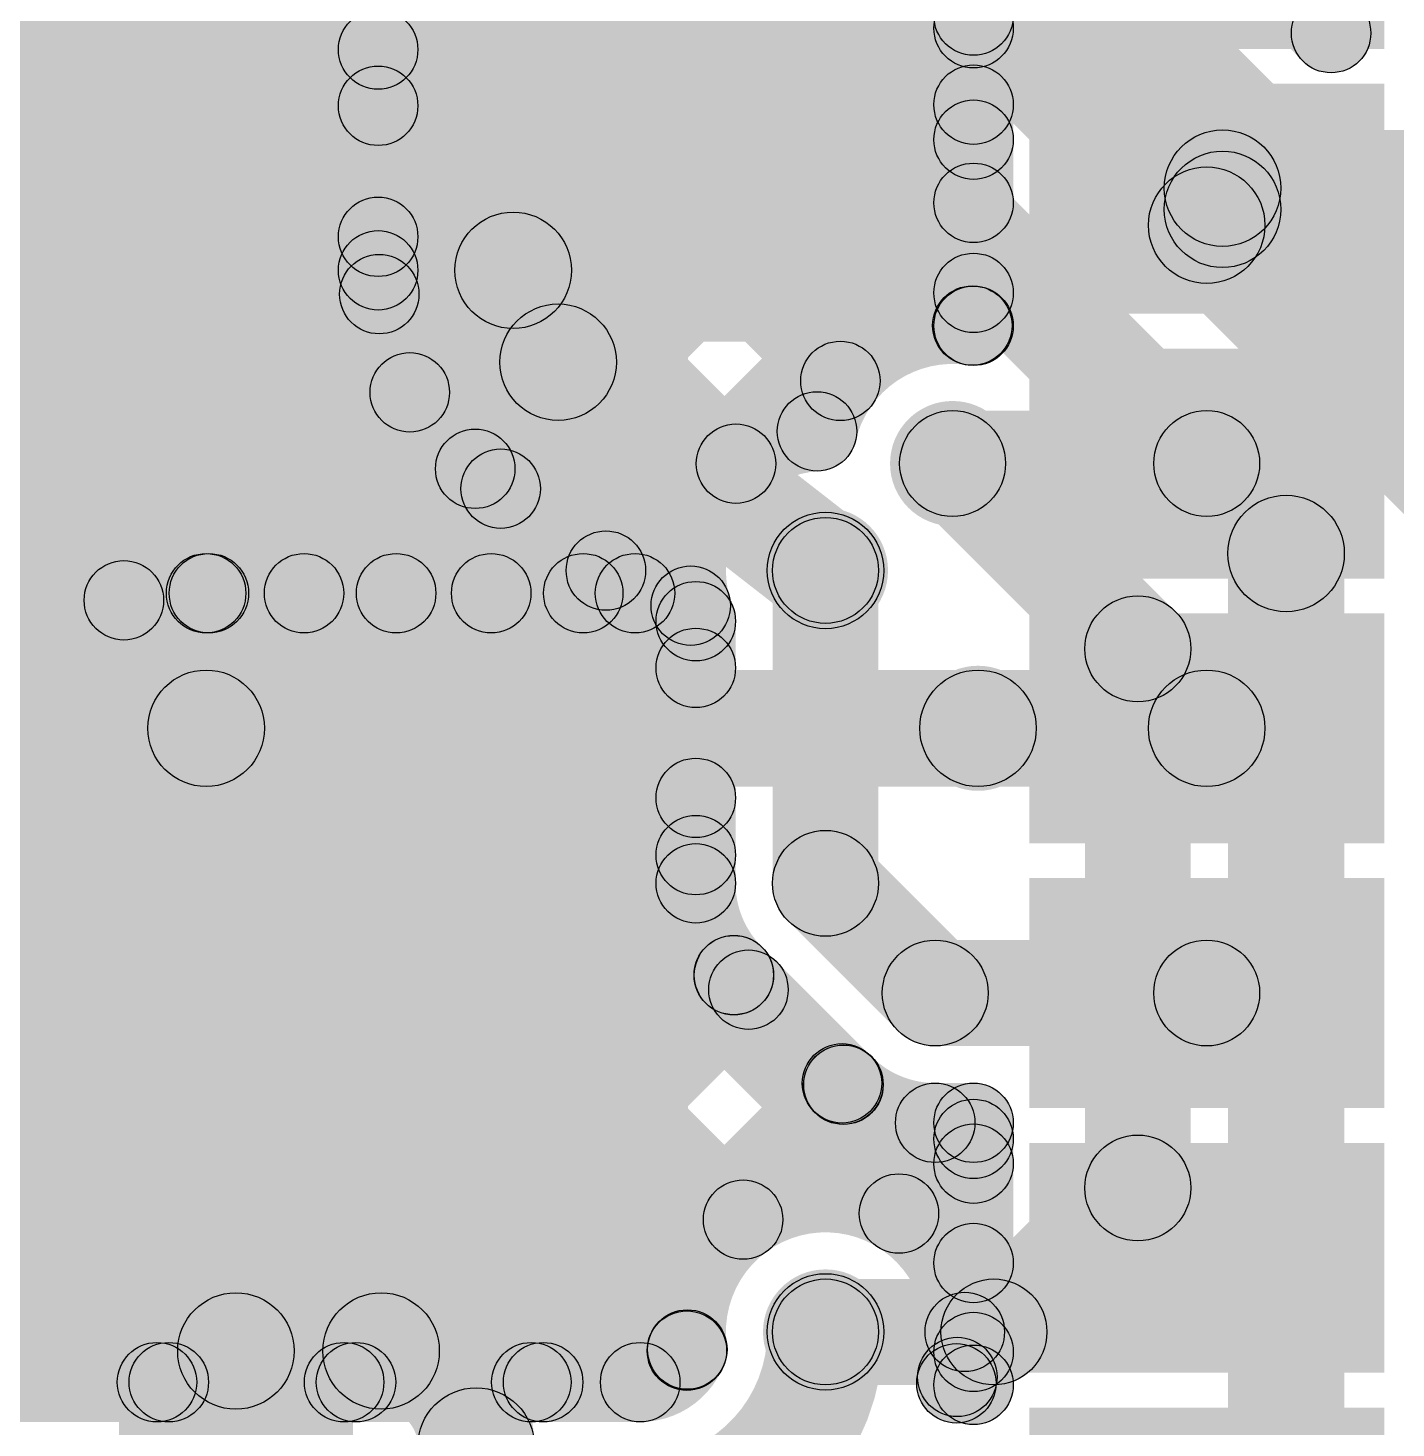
# Model space of a CAD drawing. Header units: millimetres. Extents: x 0 to 210, y 0 to 213.
# Drawn here: x 2.0584 to 2.3168, y 2.6219 to 2.8863 of the extents above; entities that cross this region are included whole.
import ezdxf

# ---------------------------------------------------------------- set-up
doc = ezdxf.new("R2010")
doc.units = ezdxf.units.MM
doc.header["$MEASUREMENT"] = 0
for name, color, linetype in [('BottomLayer', 5, 'Continuous'), ('BottomPaste', 16, 'Continuous'), ('BottomSolder', 6, 'Continuous'), ('TopLayer', 1, 'Continuous'), ('TopPaste', 8, 'Continuous'), ('TopSolder', 216, 'Continuous'), ('ViaHoleLayer', 16, 'Continuous')]:
    doc.layers.add(name, color=color, linetype=linetype)

# ---------------------------------------------------------------- blocks, each defined once
blk = doc.blocks.new('ESP32_WROOM_32E_4MB__5')
at = {"layer": 'TopLayer'}
for points in [[(0.31496, -0.03268), (0.37402, -0.03268), (0.37402, -0.06811), (0.31496, -0.06811)], [(0.31496, -0.08268), (0.37402, -0.08268), (0.37402, -0.11811), (0.31496, -0.11811)], [(0.31496, -0.13268), (0.37402, -0.13268), (0.37402, -0.16811), (0.31496, -0.16811)], [(0.31496, -0.18268), (0.37402, -0.18268), (0.37402, -0.21811), (0.31496, -0.21811)], [(0.31496, -0.23268), (0.37402, -0.23268), (0.37402, -0.26811), (0.31496, -0.26811)]]:
    blk.add_hatch(color=1, dxfattribs=at).paths.add_polyline_path(points)
at = {"layer": 'TopPaste'}
for points in [[(0.31496, -0.03268), (0.37402, -0.03268), (0.37402, -0.06811), (0.31496, -0.06811)], [(0.31496, -0.08268), (0.37402, -0.08268), (0.37402, -0.11811), (0.31496, -0.11811)], [(0.31496, -0.13268), (0.37402, -0.13268), (0.37402, -0.16811), (0.31496, -0.16811)], [(0.31496, -0.18268), (0.37402, -0.18268), (0.37402, -0.21811), (0.31496, -0.21811)], [(0.31496, -0.23268), (0.37402, -0.23268), (0.37402, -0.26811), (0.31496, -0.26811)]]:
    blk.add_hatch(color=8, dxfattribs=at).paths.add_polyline_path(points)
at = {"layer": 'TopSolder'}
for points in [[(0.31096, 0.02132), (0.37802, 0.02132), (0.37802, -0.02211), (0.31096, -0.02211)], [(0.31096, -0.02868), (0.37802, -0.02868), (0.37802, -0.07211), (0.31096, -0.07211)], [(0.31096, -0.07868), (0.37802, -0.07868), (0.37802, -0.12211), (0.31096, -0.12211)], [(0.31096, -0.12868), (0.37802, -0.12868), (0.37802, -0.17211), (0.31096, -0.17211)], [(0.31096, -0.17868), (0.37802, -0.17868), (0.37802, -0.22211), (0.31096, -0.22211)], [(0.31096, -0.22868), (0.37802, -0.22868), (0.37802, -0.27211), (0.31096, -0.27211)], [(0.31096, -0.27868), (0.37802, -0.27868), (0.37802, -0.32211), (0.31096, -0.32211)]]:
    blk.add_hatch(color=216, dxfattribs=at).paths.add_polyline_path(points)
blk = doc.blocks.new('____23_B_111')
at = {"layer": 'BottomLayer'}
for points in [[(-0.05354, 0.05748), (-0.02126, 0.05748), (-0.02126, 0.02126), (-0.05354, 0.02126)], [(0.02126, 0.05748), (0.05354, 0.05748), (0.05354, 0.02126), (0.02126, 0.02126)], [(-0.01614, -0.02126), (0.01614, -0.02126), (0.01614, -0.05748), (-0.01614, -0.05748)]]:
    blk.add_hatch(color=5, dxfattribs=at).paths.add_polyline_path(points)
at = {"layer": 'BottomPaste'}
for points in [[(-0.05354, 0.05748), (-0.02126, 0.05748), (-0.02126, 0.02126), (-0.05354, 0.02126)], [(0.02126, 0.05748), (0.05354, 0.05748), (0.05354, 0.02126), (0.02126, 0.02126)], [(-0.01614, -0.02126), (0.01614, -0.02126), (0.01614, -0.05748), (-0.01614, -0.05748)]]:
    blk.add_hatch(color=16, dxfattribs=at).paths.add_polyline_path(points)
at = {"layer": 'BottomSolder'}
for points in [[(-0.05754, 0.06148), (-0.01726, 0.06148), (-0.01726, 0.01726), (-0.05754, 0.01726)], [(0.01726, 0.06148), (0.05754, 0.06148), (0.05754, 0.01726), (0.01726, 0.01726)], [(-0.02014, -0.01726), (0.02014, -0.01726), (0.02014, -0.06148), (-0.02014, -0.06148)]]:
    blk.add_hatch(color=6, dxfattribs=at).paths.add_polyline_path(points)

msp = doc.modelspace()

# ---------------------------------------------------------------- hatches: boundary and pattern name
at = {"layer": 'BottomLayer'}
for points in [[(1.80684, 3.0372), (1.81744, 3.0478), (2.08177, 2.78348), (2.07116, 2.77287)], [(1.84219, 3.0372), (1.8528, 3.0478), (2.1158, 2.7848), (2.10519, 2.7742)], [(1.87755, 3.0372), (1.88815, 3.0478), (2.15115, 2.7848), (2.14055, 2.7742)], [(1.9129, 3.0372), (1.92351, 3.0478), (2.13002, 2.8413), (2.11941, 2.83069)], [(1.94826, 3.0372), (1.95886, 3.0478), (2.1298, 2.87686), (2.1192, 2.86626)], [(2.312, 2.88529), (2.297, 2.88529), (2.297, 2.99441), (2.312, 2.99441)], [(2.132, 2.84049), (2.117, 2.84049), (2.117, 2.968), (2.132, 2.968)], [(2.161, 2.84049), (2.139, 2.84049), (2.139, 2.968), (2.161, 2.968)], [(1.8638, 2.68159), (1.8532, 2.69219), (2.1192, 2.95819), (2.1298, 2.94759)], [(2.2582, 2.92099), (2.2688, 2.93159), (2.3098, 2.89059), (2.2992, 2.87999)], [(2.21486, 2.89786), (2.24314, 2.92614), (2.38814, 2.78114), (2.35986, 2.75286)], [(1.8638, 2.64623), (1.8532, 2.65684), (2.1192, 2.92284), (2.1298, 2.91223)], [(2.17222, 2.89522), (2.18778, 2.91078), (2.30378, 2.79478), (2.28822, 2.77922)], [(1.8638, 2.61088), (1.8532, 2.62148), (2.1192, 2.88748), (2.1298, 2.87688)], [(2.04817, 2.75988), (2.03756, 2.77049), (2.1192, 2.85213), (2.1298, 2.84152)], [(2.15173, 2.81445), (2.16524, 2.83181), (2.21576, 2.79249), (2.20224, 2.77513)], [(2.09783, 2.7742), (2.08723, 2.7848), (2.12516, 2.82274), (2.13577, 2.81213)], [(2.22593, 2.79693), (2.24007, 2.81107), (2.27507, 2.77607), (2.26093, 2.76193)], [(2.13822, 2.79708), (2.14743, 2.80892), (2.17763, 2.78542), (2.16842, 2.77358)], [(2.13319, 2.7742), (2.12258, 2.7848), (2.14234, 2.80456), (2.15294, 2.79395)], [(2.092, 2.772), (2.092, 2.787), (2.17302, 2.787), (2.17302, 2.772)], [(2.16855, 2.7742), (2.15794, 2.7848), (2.16222, 2.78908), (2.17283, 2.77848)], [(2.307, 2.57437), (2.285, 2.57437), (2.285, 2.787), (2.307, 2.787)], [(2.278, 2.66719), (2.258, 2.66719), (2.258, 2.769), (2.278, 2.769)], [(2.092, 2.743), (2.092, 2.765), (2.23781, 2.765), (2.23781, 2.743)], [(2.24788, 2.63293), (2.23373, 2.64707), (2.26093, 2.67427), (2.27507, 2.66012)], [(2.209, 2.63), (2.209, 2.65), (2.24081, 2.65), (2.24081, 2.63)], [(2.09763, 2.6254), (2.09763, 2.6474), (2.12505, 2.6474), (2.12505, 2.6254)]]:
    msp.add_hatch(color=5, dxfattribs=at).paths.add_polyline_path(points)
h = msp.add_hatch(color=5, dxfattribs=at)
edge = h.paths.add_edge_path()
edge.add_arc((2.3045, 2.88529), 0.0075, 0, 360)
h = msp.add_hatch(color=5, dxfattribs=at)
edge = h.paths.add_edge_path()
edge.add_arc((2.3045, 2.88529), 0.0075, 0, 360)
h = msp.add_hatch(color=5, dxfattribs=at)
edge = h.paths.add_edge_path()
edge.add_arc((2.1245, 2.88218), 0.0075, 0, 360)
h = msp.add_hatch(color=5, dxfattribs=at)
edge = h.paths.add_edge_path()
edge.add_arc((2.1245, 2.87156), 0.0075, 0, 360)
h = msp.add_hatch(color=5, dxfattribs=at)
edge = h.paths.add_edge_path()
edge.add_arc((2.1245, 2.84682), 0.0075, 0, 360)
h = msp.add_hatch(color=5, dxfattribs=at)
edge = h.paths.add_edge_path()
edge.add_arc((2.15, 2.84049), 0.011, 0, 360)
h = msp.add_hatch(color=5, dxfattribs=at)
edge = h.paths.add_edge_path()
edge.add_arc((2.15, 2.84049), 0.011, 0, 360)
h = msp.add_hatch(color=5, dxfattribs=at)
edge = h.paths.add_edge_path()
edge.add_arc((2.1245, 2.84049), 0.0075, 0, 360)
h = msp.add_hatch(color=5, dxfattribs=at)
edge = h.paths.add_edge_path()
edge.add_arc((2.1245, 2.84049), 0.0075, 0, 360)
h = msp.add_hatch(color=5, dxfattribs=at)
edge = h.paths.add_edge_path()
edge.add_arc((2.12471, 2.83599), 0.0075, 0, 360)
h = msp.add_hatch(color=5, dxfattribs=at)
edge = h.paths.add_edge_path()
edge.add_arc((2.15849, 2.82313), 0.011, 0, 360)
h = msp.add_hatch(color=5, dxfattribs=at)
edge = h.paths.add_edge_path()
edge.add_arc((2.15849, 2.82313), 0.011, 0, 360)
h = msp.add_hatch(color=5, dxfattribs=at)
edge = h.paths.add_edge_path()
edge.add_arc((2.13047, 2.81744), 0.0075, 0, 360)
h = msp.add_hatch(color=5, dxfattribs=at)
edge = h.paths.add_edge_path()
edge.add_arc((2.233, 2.804), 0.01181, 0, 360)
h = msp.add_hatch(color=5, dxfattribs=at)
edge = h.paths.add_edge_path()
edge.add_arc((2.233, 2.804), 0.01, 0, 360)
h = msp.add_hatch(color=5, dxfattribs=at)
edge = h.paths.add_edge_path()
edge.add_arc((2.14283, 2.803), 0.0075, 0, 360)
h = msp.add_hatch(color=5, dxfattribs=at)
edge = h.paths.add_edge_path()
edge.add_arc((2.14283, 2.803), 0.0075, 0, 360)
h = msp.add_hatch(color=5, dxfattribs=at)
edge = h.paths.add_edge_path()
edge.add_arc((2.14764, 2.79925), 0.0075, 0, 360)
h = msp.add_hatch(color=5, dxfattribs=at)
edge = h.paths.add_edge_path()
edge.add_arc((2.296, 2.787), 0.011, 0, 360)
h = msp.add_hatch(color=5, dxfattribs=at)
edge = h.paths.add_edge_path()
edge.add_arc((2.296, 2.787), 0.011, 0, 360)
h = msp.add_hatch(color=5, dxfattribs=at)
edge = h.paths.add_edge_path()
edge.add_arc((2.209, 2.78381), 0.01181, 0, 360)
h = msp.add_hatch(color=5, dxfattribs=at)
edge = h.paths.add_edge_path()
edge.add_arc((2.209, 2.78381), 0.011, 0, 360)
h = msp.add_hatch(color=5, dxfattribs=at)
edge = h.paths.add_edge_path()
edge.add_arc((2.16752, 2.78378), 0.0075, 0, 360)
h = msp.add_hatch(color=5, dxfattribs=at)
edge = h.paths.add_edge_path()
edge.add_arc((2.092, 2.7795), 0.0075, 0, 360)
h = msp.add_hatch(color=5, dxfattribs=at)
edge = h.paths.add_edge_path()
edge.add_arc((2.092, 2.7795), 0.0075, 0, 360)
h = msp.add_hatch(color=5, dxfattribs=at)
edge = h.paths.add_edge_path()
edge.add_arc((2.09253, 2.7795), 0.0075, 0, 360)
h = msp.add_hatch(color=5, dxfattribs=at)
edge = h.paths.add_edge_path()
edge.add_arc((2.1105, 2.7795), 0.0075, 0, 360)
h = msp.add_hatch(color=5, dxfattribs=at)
edge = h.paths.add_edge_path()
edge.add_arc((2.12789, 2.7795), 0.0075, 0, 360)
h = msp.add_hatch(color=5, dxfattribs=at)
edge = h.paths.add_edge_path()
edge.add_arc((2.14585, 2.7795), 0.0075, 0, 360)
h = msp.add_hatch(color=5, dxfattribs=at)
edge = h.paths.add_edge_path()
edge.add_arc((2.16324, 2.7795), 0.0075, 0, 360)
h = msp.add_hatch(color=5, dxfattribs=at)
edge = h.paths.add_edge_path()
edge.add_arc((2.17302, 2.7795), 0.0075, 0, 360)
h = msp.add_hatch(color=5, dxfattribs=at)
edge = h.paths.add_edge_path()
edge.add_arc((2.17302, 2.7795), 0.0075, 0, 360)
h = msp.add_hatch(color=5, dxfattribs=at)
edge = h.paths.add_edge_path()
edge.add_arc((2.07647, 2.77817), 0.0075, 0, 360)
h = msp.add_hatch(color=5, dxfattribs=at)
edge = h.paths.add_edge_path()
edge.add_arc((2.268, 2.769), 0.01, 0, 360)
h = msp.add_hatch(color=5, dxfattribs=at)
edge = h.paths.add_edge_path()
edge.add_arc((2.268, 2.769), 0.01, 0, 360)
h = msp.add_hatch(color=5, dxfattribs=at)
edge = h.paths.add_edge_path()
edge.add_arc((2.23781, 2.754), 0.01181, 0, 360)
h = msp.add_hatch(color=5, dxfattribs=at)
edge = h.paths.add_edge_path()
edge.add_arc((2.092, 2.754), 0.011, 0, 360)
h = msp.add_hatch(color=5, dxfattribs=at)
edge = h.paths.add_edge_path()
edge.add_arc((2.092, 2.754), 0.011, 0, 360)
h = msp.add_hatch(color=5, dxfattribs=at)
edge = h.paths.add_edge_path()
edge.add_arc((2.23781, 2.754), 0.011, 0, 360)
h = msp.add_hatch(color=5, dxfattribs=at)
edge = h.paths.add_edge_path()
edge.add_arc((2.268, 2.66719), 0.01, 0, 360)
h = msp.add_hatch(color=5, dxfattribs=at)
edge = h.paths.add_edge_path()
edge.add_arc((2.268, 2.66719), 0.01, 0, 360)
h = msp.add_hatch(color=5, dxfattribs=at)
edge = h.paths.add_edge_path()
edge.add_arc((2.209, 2.64), 0.01181, 0, 360)
h = msp.add_hatch(color=5, dxfattribs=at)
edge = h.paths.add_edge_path()
edge.add_arc((2.209, 2.64), 0.01, 0, 360)
h = msp.add_hatch(color=5, dxfattribs=at)
edge = h.paths.add_edge_path()
edge.add_arc((2.24081, 2.64), 0.01, 0, 360)
h = msp.add_hatch(color=5, dxfattribs=at)
edge = h.paths.add_edge_path()
edge.add_arc((2.24081, 2.64), 0.01, 0, 360)
h = msp.add_hatch(color=5, dxfattribs=at)
edge = h.paths.add_edge_path()
edge.add_arc((2.09763, 2.6364), 0.011, 0, 360)
h = msp.add_hatch(color=5, dxfattribs=at)
edge = h.paths.add_edge_path()
edge.add_arc((2.12505, 2.6364), 0.011, 0, 360)
h = msp.add_hatch(color=5, dxfattribs=at)
edge = h.paths.add_edge_path()
edge.add_arc((2.12505, 2.6364), 0.011, 0, 360)
h = msp.add_hatch(color=5, dxfattribs=at)
edge = h.paths.add_edge_path()
edge.add_arc((2.143, 2.61845), 0.011, 0, 360)
h = msp.add_hatch(color=5, dxfattribs=at)
edge = h.paths.add_edge_path()
edge.add_arc((2.143, 2.61845), 0.011, 0, 360)
at = {"layer": 'TopLayer'}
for points in [[(1.705, 2.626), (2.183, 2.626), (2.183, 3.273), (1.705, 3.273)], [(2.117, 2.827), (2.238, 2.827), (2.238, 3.273), (2.117, 3.273)], [(1.82711, 3.1937), (1.83772, 3.2043), (2.21712, 2.82491), (2.20651, 2.8143)], [(1.86247, 3.1937), (1.87307, 3.2043), (2.24203, 2.83535), (2.23142, 2.82474)], [(1.89782, 3.1937), (1.90843, 3.2043), (2.24228, 2.87046), (2.23167, 2.85985)], [(1.80741, 2.6252), (1.79681, 2.6358), (2.23167, 3.07067), (2.24228, 3.06006)], [(1.84277, 2.6252), (1.83216, 2.6358), (2.23167, 3.03531), (2.24228, 3.0247)], [(1.96249, 3.02297), (1.97309, 3.03357), (2.19739, 2.80927), (2.18679, 2.79867)], [(1.87812, 2.6252), (1.86752, 2.6358), (2.23167, 2.99995), (2.24228, 2.98935)], [(1.96249, 2.98761), (1.97309, 2.99822), (2.18885, 2.78247), (2.17824, 2.77186)], [(1.91348, 2.6252), (1.90287, 2.6358), (2.23167, 2.9646), (2.24228, 2.95399)], [(1.96249, 2.95226), (1.97309, 2.96286), (2.1898, 2.74615), (2.1792, 2.73555)], [(1.94883, 2.6252), (1.93823, 2.6358), (2.23167, 2.92924), (2.24228, 2.91864)], [(1.96249, 2.9169), (1.97309, 2.92751), (2.24228, 2.65833), (2.23167, 2.64772)], [(2.24447, 2.88622), (2.22947, 2.88622), (2.22947, 2.92178), (2.24447, 2.92178)], [(1.98419, 2.6252), (1.97358, 2.6358), (2.23167, 2.89389), (2.24228, 2.88328)], [(1.96249, 2.88155), (1.97309, 2.89215), (2.19873, 2.66651), (2.18813, 2.65591)], [(2.24447, 2.87178), (2.22947, 2.87178), (2.22947, 2.88622), (2.24447, 2.88622)], [(2.24447, 2.87178), (2.22947, 2.87178), (2.22947, 2.88622), (2.24447, 2.88622)], [(2.24447, 2.83622), (2.22947, 2.83622), (2.22947, 2.87178), (2.24447, 2.87178)], [(1.84425, 2.85836), (1.85486, 2.86897), (2.08802, 2.6358), (2.07742, 2.6252)], [(1.87961, 2.85836), (1.89021, 2.86897), (2.12338, 2.6358), (2.11277, 2.6252)], [(1.91496, 2.85836), (1.92557, 2.86897), (2.15873, 2.6358), (2.14813, 2.6252)], [(1.95032, 2.85836), (1.96092, 2.86897), (2.18812, 2.64177), (2.17752, 2.63116)], [(2.284, 2.845), (2.284, 2.867), (2.382, 2.867), (2.382, 2.845)], [(2.01955, 2.6252), (2.00894, 2.6358), (2.23167, 2.85853), (2.24228, 2.84793)], [(2.28878, 2.84122), (2.27322, 2.85678), (2.27622, 2.85978), (2.29178, 2.84422)], [(2.24447, 2.83001), (2.22947, 2.83001), (2.22947, 2.83622), (2.24447, 2.83622)], [(2.24447, 2.83001), (2.22947, 2.83001), (2.22947, 2.83622), (2.24447, 2.83622)], [(2.233, 2.794), (2.233, 2.814), (2.281, 2.814), (2.281, 2.794)], [(2.219, 2.72472), (2.199, 2.72472), (2.199, 2.78381), (2.219, 2.78381)], [(2.192, 2.72472), (2.177, 2.72472), (2.177, 2.77422), (2.192, 2.77422)], [(2.0549, 2.6252), (2.04429, 2.6358), (2.1792, 2.77071), (2.1898, 2.7601)], [(2.23781, 2.743), (2.23781, 2.765), (2.281, 2.765), (2.281, 2.743)], [(2.09026, 2.6252), (2.07965, 2.6358), (2.1792, 2.73535), (2.1898, 2.72474)], [(2.20193, 2.71764), (2.21607, 2.73179), (2.23679, 2.71107), (2.22264, 2.69693)], [(2.22972, 2.694), (2.22972, 2.714), (2.281, 2.714), (2.281, 2.694)], [(2.1864, 2.70206), (2.197, 2.71267), (2.21767, 2.692), (2.20706, 2.6814)], [(2.12561, 2.6252), (2.115, 2.6358), (2.18913, 2.70993), (2.19974, 2.69933)], [(2.16097, 2.6252), (2.15036, 2.6358), (2.20681, 2.69226), (2.21742, 2.68165)], [(2.22972, 2.672), (2.22972, 2.687), (2.23697, 2.687), (2.23697, 2.672)], [(2.22818, 2.65705), (2.21757, 2.66766), (2.23167, 2.68176), (2.24228, 2.67115)], [(2.24447, 2.67178), (2.22947, 2.67178), (2.22947, 2.6795), (2.24447, 2.6795)], [(2.24447, 2.67178), (2.22947, 2.67178), (2.22947, 2.6795), (2.24447, 2.6795)], [(2.24447, 2.63622), (2.22947, 2.63622), (2.22947, 2.67178), (2.24447, 2.67178)], [(1.77883, 2.623), (1.77883, 2.638), (2.174, 2.638), (2.174, 2.623)], [(2.24447, 2.63001), (2.22947, 2.63001), (2.22947, 2.63622), (2.24447, 2.63622)], [(2.24447, 2.63001), (2.22947, 2.63001), (2.22947, 2.63622), (2.24447, 2.63622)]]:
    msp.add_hatch(color=1, dxfattribs=at).paths.add_polyline_path(points)
h = msp.add_hatch(color=1, dxfattribs=at)
edge = h.paths.add_edge_path()
edge.add_arc((2.23697, 2.88859), 0.0075, 0, 360)
h = msp.add_hatch(color=1, dxfattribs=at)
edge = h.paths.add_edge_path()
edge.add_arc((2.23697, 2.88622), 0.0075, 0, 360)
h = msp.add_hatch(color=1, dxfattribs=at)
edge = h.paths.add_edge_path()
edge.add_arc((2.23697, 2.88622), 0.0075, 0, 360)
h = msp.add_hatch(color=1, dxfattribs=at)
edge = h.paths.add_edge_path()
edge.add_arc((2.23697, 2.88622), 0.0075, 0, 360)
h = msp.add_hatch(color=1, dxfattribs=at)
edge = h.paths.add_edge_path()
edge.add_arc((2.23697, 2.87178), 0.0075, 0, 360)
h = msp.add_hatch(color=1, dxfattribs=at)
edge = h.paths.add_edge_path()
edge.add_arc((2.23697, 2.87178), 0.0075, 0, 360)
h = msp.add_hatch(color=1, dxfattribs=at)
edge = h.paths.add_edge_path()
edge.add_arc((2.23697, 2.87178), 0.0075, 0, 360)
h = msp.add_hatch(color=1, dxfattribs=at)
edge = h.paths.add_edge_path()
edge.add_arc((2.23697, 2.86516), 0.0075, 0, 360)
h = msp.add_hatch(color=1, dxfattribs=at)
edge = h.paths.add_edge_path()
edge.add_arc((2.284, 2.856), 0.011, 0, 360)
h = msp.add_hatch(color=1, dxfattribs=at)
edge = h.paths.add_edge_path()
edge.add_arc((2.284, 2.852), 0.011, 0, 360)
h = msp.add_hatch(color=1, dxfattribs=at)
edge = h.paths.add_edge_path()
edge.add_arc((2.23697, 2.85323), 0.0075, 0, 360)
h = msp.add_hatch(color=1, dxfattribs=at)
edge = h.paths.add_edge_path()
edge.add_arc((2.281, 2.849), 0.011, 0, 360)
h = msp.add_hatch(color=1, dxfattribs=at)
edge = h.paths.add_edge_path()
edge.add_arc((2.23697, 2.83622), 0.0075, 0, 360)
h = msp.add_hatch(color=1, dxfattribs=at)
edge = h.paths.add_edge_path()
edge.add_arc((2.23697, 2.83622), 0.0075, 0, 360)
h = msp.add_hatch(color=1, dxfattribs=at)
edge = h.paths.add_edge_path()
edge.add_arc((2.23697, 2.83622), 0.0075, 0, 360)
h = msp.add_hatch(color=1, dxfattribs=at)
edge = h.paths.add_edge_path()
edge.add_arc((2.23673, 2.83005), 0.0075, 0, 360)
h = msp.add_hatch(color=1, dxfattribs=at)
edge = h.paths.add_edge_path()
edge.add_arc((2.23697, 2.83001), 0.0075, 0, 360)
h = msp.add_hatch(color=1, dxfattribs=at)
edge = h.paths.add_edge_path()
edge.add_arc((2.23697, 2.83001), 0.0075, 0, 360)
h = msp.add_hatch(color=1, dxfattribs=at)
edge = h.paths.add_edge_path()
edge.add_arc((2.23697, 2.83001), 0.0075, 0, 360)
h = msp.add_hatch(color=1, dxfattribs=at)
edge = h.paths.add_edge_path()
edge.add_arc((2.21181, 2.8196), 0.0075, 0, 360)
h = msp.add_hatch(color=1, dxfattribs=at)
edge = h.paths.add_edge_path()
edge.add_arc((2.2074, 2.81007), 0.0075, 0, 360)
h = msp.add_hatch(color=1, dxfattribs=at)
edge = h.paths.add_edge_path()
edge.add_arc((2.2074, 2.81007), 0.0075, 0, 360)
h = msp.add_hatch(color=1, dxfattribs=at)
edge = h.paths.add_edge_path()
edge.add_arc((2.233, 2.804), 0.01181, 0, 360)
h = msp.add_hatch(color=1, dxfattribs=at)
edge = h.paths.add_edge_path()
edge.add_arc((2.233, 2.804), 0.01, 0, 360)
h = msp.add_hatch(color=1, dxfattribs=at)
edge = h.paths.add_edge_path()
edge.add_arc((2.281, 2.804), 0.01, 0, 360)
h = msp.add_hatch(color=1, dxfattribs=at)
edge = h.paths.add_edge_path()
edge.add_arc((2.19209, 2.80397), 0.0075, 0, 360)
h = msp.add_hatch(color=1, dxfattribs=at)
edge = h.paths.add_edge_path()
edge.add_arc((2.209, 2.78381), 0.01181, 0, 360)
h = msp.add_hatch(color=1, dxfattribs=at)
edge = h.paths.add_edge_path()
edge.add_arc((2.209, 2.78381), 0.01, 0, 360)
h = msp.add_hatch(color=1, dxfattribs=at)
edge = h.paths.add_edge_path()
edge.add_arc((2.18354, 2.77716), 0.0075, 0, 360)
h = msp.add_hatch(color=1, dxfattribs=at)
edge = h.paths.add_edge_path()
edge.add_arc((2.1845, 2.77422), 0.0075, 0, 360)
h = msp.add_hatch(color=1, dxfattribs=at)
edge = h.paths.add_edge_path()
edge.add_arc((2.1845, 2.77422), 0.0075, 0, 360)
h = msp.add_hatch(color=1, dxfattribs=at)
edge = h.paths.add_edge_path()
edge.add_arc((2.1845, 2.7654), 0.0075, 0, 360)
h = msp.add_hatch(color=1, dxfattribs=at)
edge = h.paths.add_edge_path()
edge.add_arc((2.23781, 2.754), 0.01181, 0, 360)
h = msp.add_hatch(color=1, dxfattribs=at)
edge = h.paths.add_edge_path()
edge.add_arc((2.23781, 2.754), 0.011, 0, 360)
h = msp.add_hatch(color=1, dxfattribs=at)
edge = h.paths.add_edge_path()
edge.add_arc((2.281, 2.754), 0.011, 0, 360)
h = msp.add_hatch(color=1, dxfattribs=at)
edge = h.paths.add_edge_path()
edge.add_arc((2.1845, 2.74085), 0.0075, 0, 360)
h = msp.add_hatch(color=1, dxfattribs=at)
edge = h.paths.add_edge_path()
edge.add_arc((2.1845, 2.73005), 0.0075, 0, 360)
h = msp.add_hatch(color=1, dxfattribs=at)
edge = h.paths.add_edge_path()
edge.add_arc((2.209, 2.72472), 0.01, 0, 360)
h = msp.add_hatch(color=1, dxfattribs=at)
edge = h.paths.add_edge_path()
edge.add_arc((2.209, 2.72472), 0.01, 0, 360)
h = msp.add_hatch(color=1, dxfattribs=at)
edge = h.paths.add_edge_path()
edge.add_arc((2.1845, 2.72472), 0.0075, 0, 360)
h = msp.add_hatch(color=1, dxfattribs=at)
edge = h.paths.add_edge_path()
edge.add_arc((2.1845, 2.72472), 0.0075, 0, 360)
h = msp.add_hatch(color=1, dxfattribs=at)
edge = h.paths.add_edge_path()
edge.add_arc((2.1845, 2.72472), 0.0075, 0, 360)
h = msp.add_hatch(color=1, dxfattribs=at)
edge = h.paths.add_edge_path()
edge.add_arc((2.19168, 2.70739), 0.0075, 0, 360)
h = msp.add_hatch(color=1, dxfattribs=at)
edge = h.paths.add_edge_path()
edge.add_arc((2.1917, 2.70737), 0.0075, 0, 360)
h = msp.add_hatch(color=1, dxfattribs=at)
edge = h.paths.add_edge_path()
edge.add_arc((2.1917, 2.70737), 0.0075, 0, 360)
h = msp.add_hatch(color=1, dxfattribs=at)
edge = h.paths.add_edge_path()
edge.add_arc((2.22972, 2.704), 0.01, 0, 360)
h = msp.add_hatch(color=1, dxfattribs=at)
edge = h.paths.add_edge_path()
edge.add_arc((2.22972, 2.704), 0.01, 0, 360)
h = msp.add_hatch(color=1, dxfattribs=at)
edge = h.paths.add_edge_path()
edge.add_arc((2.281, 2.704), 0.01, 0, 360)
h = msp.add_hatch(color=1, dxfattribs=at)
edge = h.paths.add_edge_path()
edge.add_arc((2.19444, 2.70463), 0.0075, 0, 360)
h = msp.add_hatch(color=1, dxfattribs=at)
edge = h.paths.add_edge_path()
edge.add_arc((2.21212, 2.68695), 0.0075, 0, 360)
h = msp.add_hatch(color=1, dxfattribs=at)
edge = h.paths.add_edge_path()
edge.add_arc((2.21237, 2.6867), 0.0075, 0, 360)
h = msp.add_hatch(color=1, dxfattribs=at)
edge = h.paths.add_edge_path()
edge.add_arc((2.21237, 2.6867), 0.0075, 0, 360)
h = msp.add_hatch(color=1, dxfattribs=at)
edge = h.paths.add_edge_path()
edge.add_arc((2.21239, 2.68668), 0.0075, 0, 360)
h = msp.add_hatch(color=1, dxfattribs=at)
edge = h.paths.add_edge_path()
edge.add_arc((2.22972, 2.6795), 0.0075, 0, 360)
h = msp.add_hatch(color=1, dxfattribs=at)
edge = h.paths.add_edge_path()
edge.add_arc((2.22972, 2.6795), 0.0075, 0, 360)
h = msp.add_hatch(color=1, dxfattribs=at)
edge = h.paths.add_edge_path()
edge.add_arc((2.22972, 2.6795), 0.0075, 0, 360)
h = msp.add_hatch(color=1, dxfattribs=at)
edge = h.paths.add_edge_path()
edge.add_arc((2.23697, 2.6795), 0.0075, 0, 360)
h = msp.add_hatch(color=1, dxfattribs=at)
edge = h.paths.add_edge_path()
edge.add_arc((2.23697, 2.6795), 0.0075, 0, 360)
h = msp.add_hatch(color=1, dxfattribs=at)
edge = h.paths.add_edge_path()
edge.add_arc((2.23697, 2.6795), 0.0075, 0, 360)
h = msp.add_hatch(color=1, dxfattribs=at)
edge = h.paths.add_edge_path()
edge.add_arc((2.23697, 2.67645), 0.0075, 0, 360)
h = msp.add_hatch(color=1, dxfattribs=at)
edge = h.paths.add_edge_path()
edge.add_arc((2.23697, 2.67178), 0.0075, 0, 360)
h = msp.add_hatch(color=1, dxfattribs=at)
edge = h.paths.add_edge_path()
edge.add_arc((2.23697, 2.67178), 0.0075, 0, 360)
h = msp.add_hatch(color=1, dxfattribs=at)
edge = h.paths.add_edge_path()
edge.add_arc((2.23697, 2.67178), 0.0075, 0, 360)
h = msp.add_hatch(color=1, dxfattribs=at)
edge = h.paths.add_edge_path()
edge.add_arc((2.19343, 2.66121), 0.0075, 0, 360)
h = msp.add_hatch(color=1, dxfattribs=at)
edge = h.paths.add_edge_path()
edge.add_arc((2.22287, 2.66236), 0.0075, 0, 360)
h = msp.add_hatch(color=1, dxfattribs=at)
edge = h.paths.add_edge_path()
edge.add_arc((2.23697, 2.65302), 0.0075, 0, 360)
h = msp.add_hatch(color=1, dxfattribs=at)
edge = h.paths.add_edge_path()
edge.add_arc((2.209, 2.64), 0.01181, 0, 360)
h = msp.add_hatch(color=1, dxfattribs=at)
edge = h.paths.add_edge_path()
edge.add_arc((2.209, 2.64), 0.011, 0, 360)
h = msp.add_hatch(color=1, dxfattribs=at)
edge = h.paths.add_edge_path()
edge.add_arc((2.23531, 2.64), 0.0075, 0, 360)
h = msp.add_hatch(color=1, dxfattribs=at)
edge = h.paths.add_edge_path()
edge.add_arc((2.23531, 2.64), 0.0075, 0, 360)
h = msp.add_hatch(color=1, dxfattribs=at)
edge = h.paths.add_edge_path()
edge.add_arc((2.18282, 2.63647), 0.0075, 0, 360)
h = msp.add_hatch(color=1, dxfattribs=at)
edge = h.paths.add_edge_path()
edge.add_arc((2.1829, 2.63668), 0.0075, 0, 360)
h = msp.add_hatch(color=1, dxfattribs=at)
edge = h.paths.add_edge_path()
edge.add_arc((2.1829, 2.63668), 0.0075, 0, 360)
h = msp.add_hatch(color=1, dxfattribs=at)
edge = h.paths.add_edge_path()
edge.add_arc((2.23697, 2.63622), 0.0075, 0, 360)
h = msp.add_hatch(color=1, dxfattribs=at)
edge = h.paths.add_edge_path()
edge.add_arc((2.23697, 2.63622), 0.0075, 0, 360)
h = msp.add_hatch(color=1, dxfattribs=at)
edge = h.paths.add_edge_path()
edge.add_arc((2.23697, 2.63622), 0.0075, 0, 360)
h = msp.add_hatch(color=1, dxfattribs=at)
edge = h.paths.add_edge_path()
edge.add_arc((2.2339, 2.6315), 0.0075, 0, 360)
h = msp.add_hatch(color=1, dxfattribs=at)
edge = h.paths.add_edge_path()
edge.add_arc((2.08272, 2.6305), 0.0075, 0, 360)
h = msp.add_hatch(color=1, dxfattribs=at)
edge = h.paths.add_edge_path()
edge.add_arc((2.08495, 2.6305), 0.0075, 0, 360)
h = msp.add_hatch(color=1, dxfattribs=at)
edge = h.paths.add_edge_path()
edge.add_arc((2.11807, 2.6305), 0.0075, 0, 360)
h = msp.add_hatch(color=1, dxfattribs=at)
edge = h.paths.add_edge_path()
edge.add_arc((2.12031, 2.6305), 0.0075, 0, 360)
h = msp.add_hatch(color=1, dxfattribs=at)
edge = h.paths.add_edge_path()
edge.add_arc((2.15343, 2.6305), 0.0075, 0, 360)
h = msp.add_hatch(color=1, dxfattribs=at)
edge = h.paths.add_edge_path()
edge.add_arc((2.15566, 2.6305), 0.0075, 0, 360)
h = msp.add_hatch(color=1, dxfattribs=at)
edge = h.paths.add_edge_path()
edge.add_arc((2.174, 2.6305), 0.0075, 0, 360)
h = msp.add_hatch(color=1, dxfattribs=at)
edge = h.paths.add_edge_path()
edge.add_arc((2.174, 2.6305), 0.0075, 0, 360)
h = msp.add_hatch(color=1, dxfattribs=at)
edge = h.paths.add_edge_path()
edge.add_arc((2.23372, 2.6303), 0.0075, 0, 360)
h = msp.add_hatch(color=1, dxfattribs=at)
edge = h.paths.add_edge_path()
edge.add_arc((2.23697, 2.63001), 0.0075, 0, 360)
h = msp.add_hatch(color=1, dxfattribs=at)
edge = h.paths.add_edge_path()
edge.add_arc((2.23697, 2.63001), 0.0075, 0, 360)
h = msp.add_hatch(color=1, dxfattribs=at)
edge = h.paths.add_edge_path()
edge.add_arc((2.23697, 2.63001), 0.0075, 0, 360)
at = {"layer": 'ViaHoleLayer'}
h = msp.add_hatch(color=16, dxfattribs=at)
edge = h.paths.add_edge_path()
edge.add_arc((2.233, 2.804), 0.00591, 0, 360)
h = msp.add_hatch(color=16, dxfattribs=at)
edge = h.paths.add_edge_path()
edge.add_arc((2.209, 2.78381), 0.00591, 0, 360)
h = msp.add_hatch(color=16, dxfattribs=at)
edge = h.paths.add_edge_path()
edge.add_arc((2.23781, 2.754), 0.00591, 0, 360)
h = msp.add_hatch(color=16, dxfattribs=at)
edge = h.paths.add_edge_path()
edge.add_arc((2.209, 2.64), 0.00591, 0, 360)

# ---------------------------------------------------------------- linework, layer by layer
at = {"layer": 'BottomLayer'}
for points, const_width in [([(2.15849, 2.82313, -0.231353), (2.15, 2.84049)], 0.022), ([(2.14283, 2.803, -0.231353), (2.1245, 2.84049)], 0.015), ([(2.0005, 2.688, -0.414214), (2.092, 2.7795)], 0.015), ([(2.026, 2.688, -0.414214), (2.092, 2.754)], 0.022), ([(2.12505, 2.6364, -0.414214), (2.143, 2.61845)], 0.022)]:
    msp.add_lwpolyline(points, format="xyb", dxfattribs=dict(at, const_width=const_width))
for centre, radius in [((2.3045, 2.88529), 0.0075), ((2.3045, 2.88529), 0.0075), ((2.1245, 2.88218), 0.0075), ((2.1245, 2.87156), 0.0075), ((2.1245, 2.84682), 0.0075), ((2.15, 2.84049), 0.011), ((2.15, 2.84049), 0.011), ((2.1245, 2.84049), 0.0075), ((2.1245, 2.84049), 0.0075), ((2.12471, 2.83599), 0.0075), ((2.15849, 2.82313), 0.011), ((2.15849, 2.82313), 0.011), ((2.13047, 2.81744), 0.0075), ((2.233, 2.804), 0.01), ((2.14283, 2.803), 0.0075), ((2.14283, 2.803), 0.0075), ((2.14764, 2.79925), 0.0075), ((2.296, 2.787), 0.011), ((2.296, 2.787), 0.011), ((2.209, 2.78381), 0.011), ((2.16752, 2.78378), 0.0075), ((2.092, 2.7795), 0.0075), ((2.092, 2.7795), 0.0075), ((2.09253, 2.7795), 0.0075), ((2.1105, 2.7795), 0.0075), ((2.12789, 2.7795), 0.0075), ((2.14585, 2.7795), 0.0075), ((2.16324, 2.7795), 0.0075), ((2.17302, 2.7795), 0.0075), ((2.17302, 2.7795), 0.0075), ((2.07647, 2.77817), 0.0075), ((2.268, 2.769), 0.01), ((2.268, 2.769), 0.01), ((2.092, 2.754), 0.011), ((2.092, 2.754), 0.011), ((2.23781, 2.754), 0.011), ((2.268, 2.66719), 0.01), ((2.268, 2.66719), 0.01), ((2.209, 2.64), 0.01), ((2.24081, 2.64), 0.01), ((2.24081, 2.64), 0.01), ((2.09763, 2.6364), 0.011), ((2.12505, 2.6364), 0.011), ((2.12505, 2.6364), 0.011), ((2.143, 2.61845), 0.011), ((2.143, 2.61845), 0.011)]:
    msp.add_circle(centre, radius, dxfattribs=at)
at = {"layer": 'TopLayer'}
for points, const_width in [([(2.2074, 2.81007, -0.390577), (2.23697, 2.83001)], 0.015), ([(2.1845, 2.77422, -0.508944), (2.2074, 2.81007)], 0.015), ([(2.1917, 2.70737, -0.199267), (2.1845, 2.72472)], 0.015), ([(2.19168, 2.70739, -0.198912), (2.1845, 2.72472)], 0.015), ([(2.22972, 2.6795, -0.199267), (2.21237, 2.6867)], 0.015), ([(2.22972, 2.6795, -0.198912), (2.21239, 2.68668)], 0.015), ([(2.1829, 2.63668, -1.065418), (2.23531, 2.64)], 0.015), ([(2.209, 2.64, -0.414214), (2.174, 2.605)], 0.022), ([(2.23531, 2.64, -0.082439), (2.2339, 2.6315)], 0.015), ([(2.1829, 2.63668, -0.313013), (2.174, 2.6305)], 0.015), ([(2.23372, 2.6303, -0.031078), (2.23697, 2.63001)], 0.015)]:
    msp.add_lwpolyline(points, format="xyb", dxfattribs=dict(at, const_width=const_width))
for centre, radius in [((2.23697, 2.88859), 0.0075), ((2.23697, 2.88622), 0.0075), ((2.23697, 2.88622), 0.0075), ((2.23697, 2.88622), 0.0075), ((2.23697, 2.87178), 0.0075), ((2.23697, 2.87178), 0.0075), ((2.23697, 2.87178), 0.0075), ((2.23697, 2.86516), 0.0075), ((2.284, 2.856), 0.011), ((2.284, 2.852), 0.011), ((2.23697, 2.85323), 0.0075), ((2.281, 2.849), 0.011), ((2.23697, 2.83622), 0.0075), ((2.23697, 2.83622), 0.0075), ((2.23697, 2.83622), 0.0075), ((2.23673, 2.83005), 0.0075), ((2.23697, 2.83001), 0.0075), ((2.23697, 2.83001), 0.0075), ((2.23697, 2.83001), 0.0075), ((2.21181, 2.8196), 0.0075), ((2.2074, 2.81007), 0.0075), ((2.2074, 2.81007), 0.0075), ((2.233, 2.804), 0.01), ((2.281, 2.804), 0.01), ((2.19209, 2.80397), 0.0075), ((2.209, 2.78381), 0.01), ((2.18354, 2.77716), 0.0075), ((2.1845, 2.77422), 0.0075), ((2.1845, 2.77422), 0.0075), ((2.1845, 2.7654), 0.0075), ((2.23781, 2.754), 0.011), ((2.281, 2.754), 0.011), ((2.1845, 2.74085), 0.0075), ((2.1845, 2.73005), 0.0075), ((2.209, 2.72472), 0.01), ((2.209, 2.72472), 0.01), ((2.1845, 2.72472), 0.0075), ((2.1845, 2.72472), 0.0075), ((2.1845, 2.72472), 0.0075), ((2.19168, 2.70739), 0.0075), ((2.1917, 2.70737), 0.0075), ((2.1917, 2.70737), 0.0075), ((2.22972, 2.704), 0.01), ((2.22972, 2.704), 0.01), ((2.281, 2.704), 0.01), ((2.19444, 2.70463), 0.0075), ((2.21212, 2.68695), 0.0075), ((2.21237, 2.6867), 0.0075), ((2.21237, 2.6867), 0.0075), ((2.21239, 2.68668), 0.0075), ((2.22972, 2.6795), 0.0075), ((2.22972, 2.6795), 0.0075), ((2.22972, 2.6795), 0.0075), ((2.23697, 2.6795), 0.0075), ((2.23697, 2.6795), 0.0075), ((2.23697, 2.6795), 0.0075), ((2.23697, 2.67645), 0.0075), ((2.23697, 2.67178), 0.0075), ((2.23697, 2.67178), 0.0075), ((2.23697, 2.67178), 0.0075), ((2.19343, 2.66121), 0.0075), ((2.22287, 2.66236), 0.0075), ((2.23697, 2.65302), 0.0075), ((2.209, 2.64), 0.011), ((2.23531, 2.64), 0.0075), ((2.23531, 2.64), 0.0075), ((2.18282, 2.63647), 0.0075), ((2.1829, 2.63668), 0.0075), ((2.1829, 2.63668), 0.0075), ((2.23697, 2.63622), 0.0075), ((2.23697, 2.63622), 0.0075), ((2.23697, 2.63622), 0.0075), ((2.2339, 2.6315), 0.0075), ((2.08272, 2.6305), 0.0075), ((2.08495, 2.6305), 0.0075), ((2.11807, 2.6305), 0.0075), ((2.12031, 2.6305), 0.0075), ((2.15343, 2.6305), 0.0075), ((2.15566, 2.6305), 0.0075), ((2.174, 2.6305), 0.0075), ((2.174, 2.6305), 0.0075), ((2.23372, 2.6303), 0.0075), ((2.23697, 2.63001), 0.0075), ((2.23697, 2.63001), 0.0075), ((2.23697, 2.63001), 0.0075)]:
    msp.add_circle(centre, radius, dxfattribs=at)

# ---------------------------------------------------------------- block references
msp.add_blockref('ESP32_WROOM_32E_4MB__5', (1.93651, 2.90439))
at = {"rotation": 90}
msp.add_blockref('____23_B_111', (2.137, 2.599), dxfattribs=at)

doc.saveas('drawing.dxf')
